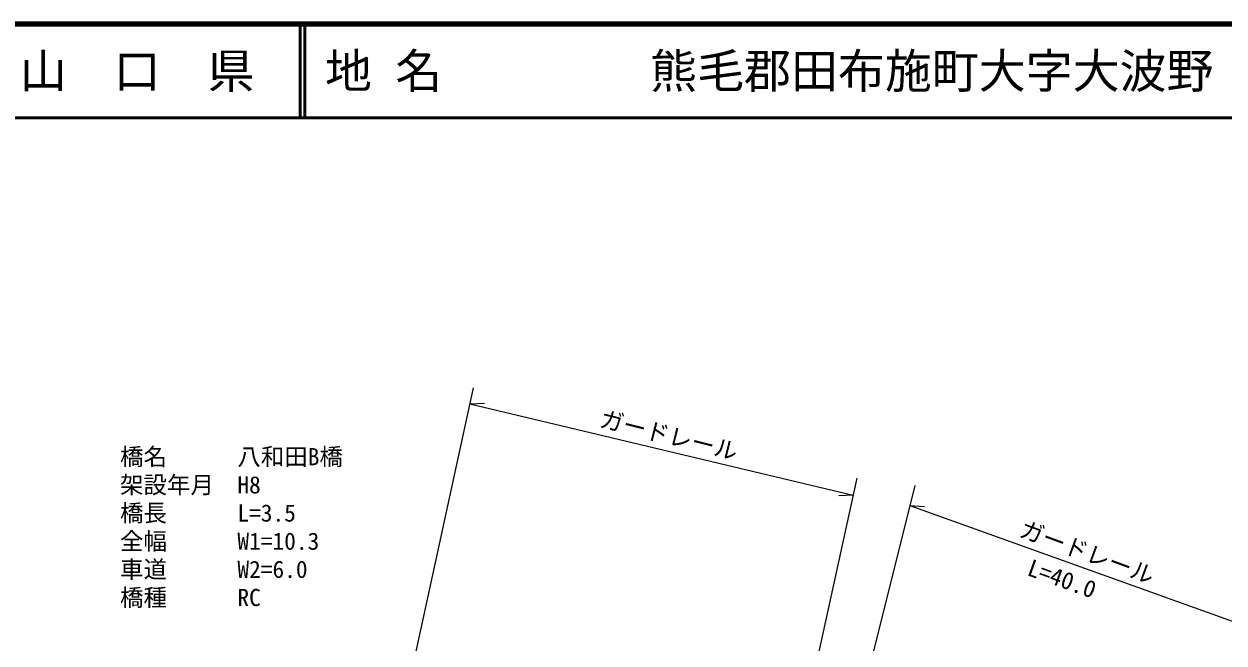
# Model space of a CAD drawing. Units: millimetres, scale not verified. Extents: x 40000 to 680000, y 20000 to 380000.
# Drawn here: x 338319 to 466152, y 314066 to 380000 of the extents above; entities that cross this region are included whole.
import ezdxf
from ezdxf.enums import TextEntityAlignment as Align

# ---------------------------------------------------------------- set-up
doc = ezdxf.new("R2010")
doc.units = ezdxf.units.MM
doc.header["$LTSCALE"] = 1000
for name, color, linetype, lineweight in [('M-STR-HTXT', 7, 'Continuous', 13), ('M-STR-STR1', 1, 'Continuous', 25), ('M-TTL', 2, 'Continuous', 140), ('M-TTL-LINE', 7, 'Continuous', 50)]:
    doc.layers.add(name, color=color, linetype=linetype, lineweight=lineweight)
doc.layers.add('M-TTL-TXT', color=7, linetype='Continuous')
doc.styles.add('ＭＳ ゴシック', font='')
doc.styles.get('ＭＳ ゴシック').set_extended_font_data('MS Gothic')

msp = doc.modelspace()

# ---------------------------------------------------------------- linework, layer by layer
at = {"layer": 'M-STR-HTXT'}
for p, q in [((386184, 341228), (377978, 303574)), ((385819, 339553), (387376, 339613)), ((385819, 339553), (426646, 329799)), ((427047, 331622), (420069, 299950)), ((433230, 330857), (425331, 299261)), ((426646, 329799), (425089, 329739)), ((432696, 328720), (434250, 328608)), ((432696, 328720), (469835, 315388))]:
    msp.add_line(p, q, dxfattribs=at)
at = {"layer": 'M-TTL'}
msp.add_line((680000, 380000), (40000, 380000), dxfattribs=at)
at = {"layer": 'M-TTL-LINE'}
for p, q in [((367750, 380000), (367750, 370000)), ((368250, 380000), (368250, 370000)), ((40000, 370000), (680000, 370000))]:
    msp.add_line(p, q, dxfattribs=at)

# ---------------------------------------------------------------- texts
at = {"layer": 'M-STR-HTXT', "style": 'ＭＳ ゴシック'}
for s, rotation, p in [('ガードレール', 346, (399395, 336598)), ('ガードレール', 339.8, (444039, 324946)), ('L=40.0', 340.2, (444884, 320804))]:
    msp.add_text(s, height=1833, rotation=rotation, dxfattribs=at).set_placement(p, align=Align.BOTTOM_LEFT)
at = {"layer": 'M-STR-STR1', "style": 'ＭＳ ゴシック'}
for s, p in [('橋名\u3000\u3000\u3000八和田B橋', (348548, 332446)), ('架設年月\u3000H8', (348548, 329446)), ('橋長\u3000\u3000\u3000L=3.5', (348548, 326446)), ('全幅\u3000\u3000\u3000W1=10.3', (348548, 323446)), ('車道\u3000\u3000\u3000W2=6.0', (348548, 320446)), ('橋種\u3000\u3000\u3000RC', (348548, 317446))]:
    msp.add_text(s, height=1833, dxfattribs=at).set_placement(p, align=Align.BOTTOM_LEFT)
at = {"layer": 'M-TTL-TXT', "style": 'ＭＳ ゴシック'}
msp.add_text('山\u3000口\u3000県', height=3666, dxfattribs=at).set_placement((350375, 375000), align=Align.MIDDLE_CENTER)
for s, p in [('地 名', (370380, 375000)), ('熊毛郡田布施町大字大波野', (405024, 375000))]:
    msp.add_text(s, height=3666, dxfattribs=at).set_placement(p, align=Align.MIDDLE_LEFT)

doc.saveas('drawing.dxf')
